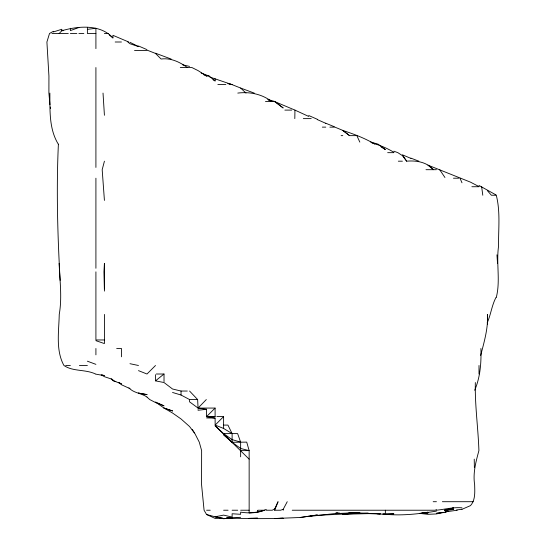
<?xml version="1.0" encoding="UTF-8"?>
<svg xmlns="http://www.w3.org/2000/svg" width="546" height="546" viewBox="0 0 546 546"><rect width="100%" height="100%" fill="white"/><g stroke="black" fill="none" stroke-linecap="round" stroke-linejoin="round"><path stroke-width="0.82" d="M480.91 348.471C481.367 362.721 480.316 377.013 474.699 390.267M49.87 93.079C50.007 110.333 48.928 128.836 58.286 144.158M475.334 382.528C474.822 405.309 478.16 427.914 478.91 450.627C475.9 461.759 472.788 473.041 474.645 484.684C474.788 491.728 475.58 500.013 470.488 505.623L461.977 509.316M294.806 118.619L294.949 110.101L274.686 101.59L265.465 101.59M58.388 144.158C56.272 189.53 57.603 235.012 60.128 280.364M487.517 324.099L487.53 314.421C488.233 328.378 484.125 342.069 480.671 355.439M496.294 297.393C500.58 280.685 496.089 263.329 498.546 246.314C498.327 229.293 500.552 211.923 496.28 195.236L491.386 195.236L487.517 190.8M104.422 161.186L102.184 169.697L104.422 200.416M274.686 510.223L278.064 501.706L274.686 508.94L274.686 510.223L280.576 510.223L283.197 509.309L287.237 501.706M496.027 297.393C491.734 305.446 490.888 314.66 487.162 322.932M172.529 392.458L181.04 395.031L189.558 399.549L189.558 401.836L198.068 408.067L206.313 399.549M59.166 33.483L61.855 30.719C78.303 25.99 100.341 23.963 112.933 37.933L112.933 35.319L128.719 42.001M240.636 456.825L240.636 442.117L237.619 433.606L232.118 433.606L223.607 428.453L215.165 425.088L223.607 416.578L216.864 416.578M155.501 365.499L146.99 374.01L138.479 370.638M215.097 408.067L215.097 416.578L206.579 416.578L215.097 408.067L198.068 408.067L197.632 399.549L189.558 391.038M155.501 374.692L155.501 380.855L164.018 374.01L164.018 381.627M53.344 31.327L49.509 33.483L46.908 42.001L48.928 76.051L48.901 93.079L49.952 104.689M274.686 508.94L272.236 510.223L266.175 510.223L266.175 509.411C258.333 513.267 249.147 513.431 240.636 512.148L240.636 514.312L232.118 513.752L232.118 517.069L223.607 515.11L215.097 516.796L206.579 514.516L204.074 510.223L201.57 484.684L201.631 450.627L199.256 442.117L194.915 433.606L189.558 426.528L181.04 418.959L172.529 413.015L164.018 408.067L155.501 401.999L164.018 405.862L155.501 402.525L149.72 399.549L146.99 397.092M436.438 509.636L435.189 510.223L385.483 510.223M448.048 511.172L444.949 512.441L436.438 513.315L441.857 512.476M78.883 27.525L70.373 30.596L70.373 28.303M448.048 510.96L444.949 511.95L457.207 510.223M53.344 31.955L61.855 29.266L61.855 30.719L63.561 30.637M443.4 512.346L436.438 513.943L427.921 514.325L419.41 513.363L427.921 513.438M300.225 517.492L317.253 514.987L300.225 517.492L274.686 518.502L277.238 518.427M436.438 511.124C419.035 513.882 401.262 516.127 383.654 514.052M456.545 510.005L461.977 509.227M444.464 510.223L453.46 509.52L444.949 510.087M87.394 29.375L95.912 28.249L95.912 48.628M206.579 416.578L206.579 409.288L198.068 410.258L198.068 409.596M308.736 516.489L334.282 513.629L359.821 512.585L348.751 512.844M240.636 517.287L223.607 518.7L215.097 516.796L222.836 518.174M358.272 512.947L351.303 513.547L359.821 512.981L342.792 513.636L344.342 513.513M223.607 518.7L232.118 518.024L227.013 518.195M346.662 513.336L368.332 513.22L351.303 513.411L342.792 514.264L374.29 513.486M317.253 515.342L359.821 513.274L385.36 514.243L393.871 513.861L382.801 514.045M335.981 513.015L337.687 512.953M279.798 518.345L283.197 518.236C264.394 518.857 245.482 518.72 226.706 517.908M249.147 518.413L257.657 518.188L249.147 518.386L251.699 518.359M215.097 416.578L206.579 416.775L215.097 418.086L215.165 425.088M223.607 425.088L227.935 425.088L232.118 433.606L232.118 442.287L246.717 442.117L249.147 450.627L249.147 512.96L257.657 512.059L264.755 510.223L257.903 510.223M335.981 513.035L339.387 512.967M461.977 507.814C453.241 507.05 444.86 509.363 436.438 510.223M222.754 518.318L215.097 518.4L206.579 514.516M232.118 433.606L223.607 433.626L215.097 425.75L249.147 459.145M51.925 33.483L68.291 33.483M70.373 33.483L76.856 33.483M78.883 33.483L83.859 33.483M95.912 33.483L87.394 33.483L87.394 27.3M104.361 33.483L108.504 33.483M115.179 42.001L121.451 42.001M134.521 50.512L148.055 50.512L155.501 53.426L161.09 59.023C170.727 57.739 179.723 61.964 187.305 67.54M180.296 67.54L191.899 67.54L198.068 70.605L206.579 76.051L209.138 76.051L215.097 80.924L215.097 78.706M217.847 84.562L225.867 84.562M237.783 93.079C249.815 91.598 262.087 94.089 271.778 101.59L268.277 99.979M284.862 110.101L291.714 110.101M303.317 118.619L311.22 118.619M322.345 127.129L325.764 127.129M329.866 127.129L334.889 127.129L342.792 130.385L349.536 135.64L355.501 135.64M341.1 135.64L342.792 135.64M371.949 142.95C379.531 145.093 387.025 148.034 393.871 152.334M387.667 152.668L393.871 152.668M398.327 161.186L402.382 161.186M393.871 151.181L397.87 152.668L402.382 155.61L406.654 161.186C416.291 160.312 426.808 162.012 433.456 169.697L427.921 165.124L470.488 182.152L478.999 186.582M425.996 169.697L436.438 169.697M453.46 178.208L458.647 178.208M471.88 186.725L478.999 186.725M104.422 339.96L95.912 339.96L95.912 271.853M116.673 348.471L121.451 348.471L121.451 356.804M65.704 365.499L70.373 365.499M79.395 365.499L87.394 365.499M156.279 374.01L164.018 374.01M155.501 380.855L164.018 382.528L172.529 388.998L181.04 391.038L187.305 391.038M189.558 399.549L197.632 399.549M240.636 450.627L249.147 450.627L240.636 448.478L232.118 442.287M433.19 501.706L436.438 501.706M442.376 501.706L473.252 501.706M206.579 510.223L210.224 510.223M223.607 510.223L228.091 510.223M232.118 510.223L237.735 510.223M240.636 510.223L249.147 510.223M292.226 510.223L385.36 510.223M227.013 518.331L232.118 518.359L226.706 517.867M375.143 513.513L376.842 513.54M206.579 417.936L215.097 418.086M380.248 513.868L376.842 513.69L380.248 513.895M198.068 408.067L206.579 409.288M95.912 374.16L104.422 375.682L102.17 374.843M129.962 363.697L138.479 365.499M229.73 84.077L232.023 84.562M227.75 83.668L231.9 84.562L240.636 88.043L246.014 93.079M182.589 64.817L189.558 66.4M370.652 142.028L378.078 144.158L385.36 149.597L381.101 146.881M267.724 99.461L274.686 101.454M240.636 442.117L232.118 439.612L223.607 433.626L231.948 442.117M95.55 374.01C85.401 369.137 73.13 371.799 63.943 365.499C55.521 350.232 58.913 331.224 59.241 314.421C62.237 297.481 59.76 280.371 59.139 263.343M209.739 77.02L231.9 84.562M201.167 73.068L209.138 76.051M146.99 49.638L138.479 45.96L138.479 46.56L129.962 43.741L127.839 42.001M112.933 379.538L104.422 376.692L101.201 374.774M111.193 378.788L112.933 380.582L115.841 381.552M95.912 340.677L104.422 343.57L104.422 314.421M349.536 135.64L342.792 130.446C353.822 134.057 364.851 138.165 374.843 144.158M87.394 361.193L95.912 364.353M155.501 53.215L171.116 59.023M410.899 158.128L418.864 161.186M325.764 123.225L334.282 126.713M254.211 93.079L240.636 88.043M308.736 115.52L317.253 119.26M410.899 158.395L402.382 154.791L406.654 161.186M112.933 380.582L121.451 383.858L118.748 382.528L121.451 384.739L129.962 388.629M317.253 119.554L325.764 123.321M308.736 116.455L294.949 110.101M146.99 397.01C141.448 393.161 133.463 393.038 128.945 387.872M203.747 74.727L206.579 76.051M478.999 185.463L496.027 194.942M129.962 42.322L138.479 46.56M212.988 79.702L215.097 80.924M274.686 101.59L283.197 107.985L274.952 101.59M109.323 34.964L112.933 37.933M223.607 435.039L232.118 442.117M439.68 169.697L444.949 177.505M192.233 429.347L194.465 432.896M356.859 135.64L359.821 142.103M460.005 178.208L461.977 182.794M50.307 107.009L50.546 108.558M481.654 186.725L482.787 195.236M104.422 115.274L103.023 93.079M496.949 254.825L497.529 263.343M104.422 291.107L103.945 271.853L104.422 263.343L104.422 288.882M474.235 459.145L474.378 467.656M478.999 365.499L478.999 374.01M385.36 510.312L385.36 512.953M283.197 509.309L283.197 510.223M257.657 510.408L257.657 512.23M223.607 416.578L223.607 428.453M181.04 391.038L181.04 395.031M95.912 67.54L95.912 167.438M95.912 178.208L95.912 268.263M95.912 348.471L95.912 354.852M453.46 507.964L444.949 510.155L453.46 507.964M427.921 512.237L419.41 513.533L427.921 512.237M146.99 394.601L138.479 393.072L146.99 394.601M172.529 410.94L164.018 408.087L172.529 410.94"/></g></svg>
